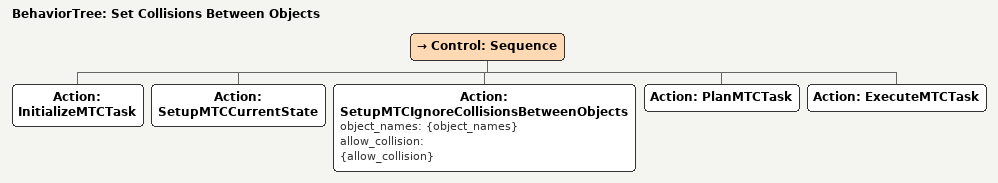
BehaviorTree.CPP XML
<?xml version="1.0" encoding="UTF-8" ?>
<root BTCPP_format="4" main_tree_to_execute="Set Collisions Between Objects">
  <BehaviorTree ID="Set Collisions Between Objects">
    <Control ID="Sequence">
      <Action ID="InitializeMTCTask" />
      <Action ID="SetupMTCCurrentState" />
      <Action
        ID="SetupMTCIgnoreCollisionsBetweenObjects"
        object_names="{object_names}"
        allow_collision="{allow_collision}"
      />
      <Action ID="PlanMTCTask" />
      <Action ID="ExecuteMTCTask" />
    </Control>
  </BehaviorTree>
</root>
